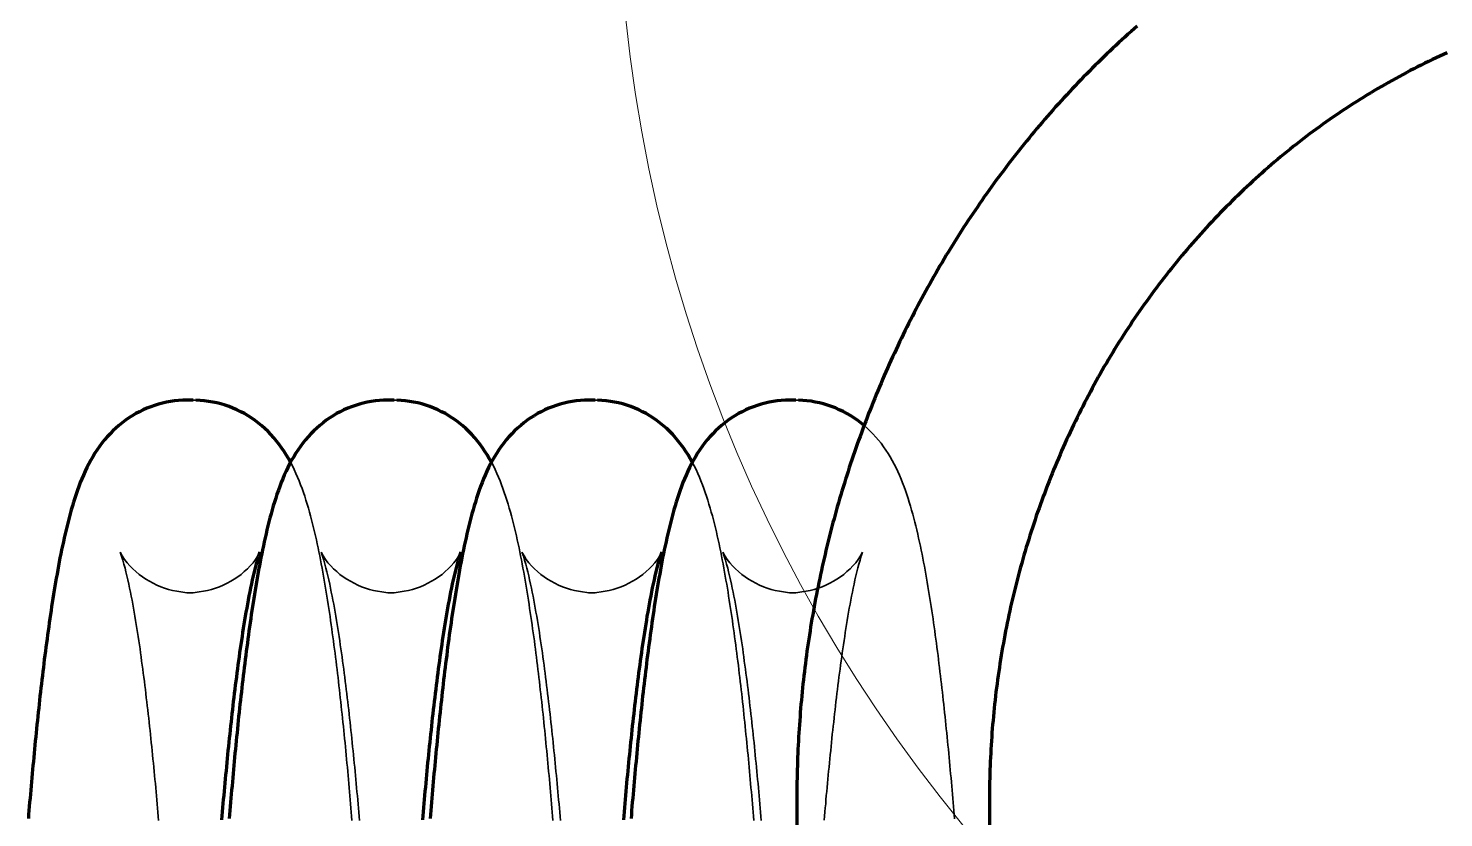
# Model space of a CAD drawing. Header units: millimetres. Extents: x 0 to 2382, y 0 to 420.
# Drawn here: x 263.34 to 280.6, y 325.18 to 334.8 of the extents above; entities that cross this region are included whole.
import ezdxf

# ---------------------------------------------------------------- set-up
doc = ezdxf.new("R2010")
doc.units = ezdxf.units.MM
doc.linetypes.add('IRAM-E-TRAZOS', pattern=[5, 4, -1])
for name, color, linetype, lineweight in [('01-VISIBLE', 7, 'CONTINUOUS', 70), ('02-OCULTA', 4, 'IRAM-E-TRAZOS', 35), ('08-FINA', 5, 'CONTINUOUS', 18)]:
    doc.layers.add(name, color=color, linetype=linetype, lineweight=lineweight)

msp = doc.modelspace()

# ---------------------------------------------------------------- linework, layer by layer
at = {"layer": '01-VISIBLE'}
for p, q in [((265.352, 330.268), (265.273, 330.268)), ((267.802, 330.268), (267.723, 330.268)), ((270.252, 330.268), (270.173, 330.268)), ((272.702, 330.268), (272.623, 330.268)), ((272.712, 325.41), (272.712, 323.938)), ((275.062, 325.41), (275.062, 323.938))]:
    msp.add_line(p, q, dxfattribs=at)
for points in [[(276.863, 334.831), (276.825, 334.798), (276.788, 334.765), (276.751, 334.731), (276.714, 334.698), (276.677, 334.664), (276.64, 334.63), (276.603, 334.596), (276.567, 334.562), (276.531, 334.527), (276.494, 334.493), (276.458, 334.458), (276.423, 334.423), (276.387, 334.388), (276.351, 334.353), (276.316, 334.317), (276.281, 334.282), (276.245, 334.246), (276.21, 334.211), (276.176, 334.175), (276.141, 334.138), (276.106, 334.102), (276.072, 334.066), (276.038, 334.029), (276.004, 333.993), (275.97, 333.956), (275.936, 333.919), (275.903, 333.882), (275.869, 333.845), (275.836, 333.807), (275.803, 333.77), (275.77, 333.732), (275.737, 333.694), (275.705, 333.656), (275.672, 333.618), (275.64, 333.58), (275.608, 333.542), (275.576, 333.503), (275.544, 333.464), (275.512, 333.426), (275.481, 333.387), (275.449, 333.348), (275.418, 333.309), (275.387, 333.269), (275.356, 333.23), (275.326, 333.19), (275.295, 333.151), (275.265, 333.111), (275.235, 333.071), (275.205, 333.031), (275.175, 332.991), (275.145, 332.951), (275.116, 332.91), (275.086, 332.87), (275.057, 332.829), (275.028, 332.788), (274.999, 332.747), (274.971, 332.706), (274.942, 332.665), (274.914, 332.624), (274.886, 332.583), (274.858, 332.541), (274.83, 332.5), (274.802, 332.458), (274.775, 332.416), (274.747, 332.374), (274.72, 332.332), (274.693, 332.29), (274.666, 332.248), (274.64, 332.205), (274.613, 332.163), (274.587, 332.12), (274.561, 332.078), (274.535, 332.035), (274.509, 331.992), (274.484, 331.949), (274.458, 331.906), (274.433, 331.863), (274.408, 331.819), (274.383, 331.776), (274.358, 331.732), (274.334, 331.689), (274.309, 331.645), (274.285, 331.601), (274.261, 331.557), (274.238, 331.513), (274.214, 331.469), (274.19, 331.425), (274.167, 331.381), (274.144, 331.336), (274.121, 331.292), (274.098, 331.247), (274.076, 331.203), (274.053, 331.158), (274.031, 331.113), (274.009, 331.068), (273.987, 331.023), (273.966, 330.978), (273.944, 330.933), (273.923, 330.888), (273.902, 330.842), (273.881, 330.797), (273.86, 330.751), (273.839, 330.706), (273.819, 330.66), (273.799, 330.614), (273.779, 330.568), (273.759, 330.522), (273.739, 330.476), (273.72, 330.43), (273.7, 330.384), (273.681, 330.338), (273.662, 330.292), (273.643, 330.245), (273.625, 330.199), (273.606, 330.152), (273.588, 330.106), (273.57, 330.059), (273.552, 330.012), (273.535, 329.965), (273.517, 329.919), (273.5, 329.872), (273.483, 329.825), (273.466, 329.778), (273.449, 329.73), (273.433, 329.683), (273.416, 329.636), (273.4, 329.589), (273.384, 329.541), (273.368, 329.494), (273.352, 329.446), (273.337, 329.399), (273.322, 329.351), (273.307, 329.303), (273.292, 329.255), (273.277, 329.208), (273.263, 329.16), (273.248, 329.112), (273.234, 329.064), (273.22, 329.016), (273.206, 328.968), (273.193, 328.919), (273.179, 328.871), (273.166, 328.823), (273.153, 328.775), (273.14, 328.726), (273.128, 328.678), (273.115, 328.629), (273.103, 328.581), (273.091, 328.532), (273.079, 328.484), (273.067, 328.435), (273.056, 328.386), (273.045, 328.338), (273.033, 328.289), (273.022, 328.24), (273.012, 328.191), (273.001, 328.142), (272.991, 328.093), (272.981, 328.044), (272.971, 327.995), (272.961, 327.946), (272.951, 327.897), (272.942, 327.848), (272.932, 327.799), (272.923, 327.75), (272.915, 327.7), (272.906, 327.651), (272.897, 327.602), (272.889, 327.552), (272.881, 327.503), (272.873, 327.454), (272.865, 327.404), (272.858, 327.355), (272.85, 327.305), (272.843, 327.256), (272.836, 327.206), (272.83, 327.157), (272.823, 327.107), (272.817, 327.057), (272.81, 327.008), (272.804, 326.958), (272.798, 326.908), (272.793, 326.859), (272.787, 326.809), (272.782, 326.759), (272.777, 326.709), (272.772, 326.659), (272.768, 326.61), (272.763, 326.56), (272.759, 326.51), (272.755, 326.46), (272.751, 326.41), (272.747, 326.36), (272.743, 326.31), (272.74, 326.26), (272.737, 326.211), (272.734, 326.161), (272.731, 326.111), (272.729, 326.061), (272.726, 326.011), (272.724, 325.961), (272.722, 325.911), (272.72, 325.861), (272.719, 325.811), (272.717, 325.761), (272.716, 325.711), (272.715, 325.661), (272.714, 325.611), (272.713, 325.561), (272.713, 325.511), (272.713, 325.46), (272.712, 325.41)], [(280.645, 334.506), (280.6, 334.485), (280.554, 334.464), (280.509, 334.443), (280.463, 334.422), (280.418, 334.4), (280.373, 334.378), (280.328, 334.356), (280.283, 334.334), (280.239, 334.311), (280.194, 334.288), (280.15, 334.265), (280.105, 334.241), (280.061, 334.217), (280.017, 334.193), (279.973, 334.169), (279.93, 334.145), (279.886, 334.12), (279.843, 334.095), (279.799, 334.07), (279.756, 334.044), (279.713, 334.019), (279.67, 333.993), (279.628, 333.966), (279.585, 333.94), (279.543, 333.913), (279.5, 333.886), (279.458, 333.859), (279.416, 333.832), (279.375, 333.804), (279.333, 333.776), (279.292, 333.748), (279.25, 333.72), (279.209, 333.691), (279.168, 333.662), (279.127, 333.633), (279.087, 333.604), (279.046, 333.574), (279.006, 333.545), (278.966, 333.515), (278.926, 333.484), (278.886, 333.454), (278.846, 333.423), (278.807, 333.392), (278.767, 333.361), (278.728, 333.33), (278.689, 333.299), (278.65, 333.267), (278.612, 333.235), (278.573, 333.203), (278.535, 333.17), (278.497, 333.138), (278.459, 333.105), (278.421, 333.072), (278.384, 333.039), (278.346, 333.006), (278.309, 332.972), (278.272, 332.938), (278.235, 332.904), (278.199, 332.87), (278.162, 332.836), (278.126, 332.801), (278.09, 332.766), (278.054, 332.731), (278.018, 332.696), (277.983, 332.661), (277.947, 332.625), (277.912, 332.589), (277.877, 332.554), (277.842, 332.517), (277.808, 332.481), (277.773, 332.445), (277.739, 332.408), (277.705, 332.371), (277.672, 332.334), (277.638, 332.297), (277.605, 332.26), (277.571, 332.222), (277.538, 332.184), (277.506, 332.146), (277.473, 332.108), (277.441, 332.07), (277.408, 332.032), (277.376, 331.993), (277.345, 331.954), (277.313, 331.915), (277.282, 331.876), (277.25, 331.837), (277.22, 331.798), (277.189, 331.758), (277.158, 331.718), (277.128, 331.679), (277.098, 331.639), (277.068, 331.598), (277.038, 331.558), (277.008, 331.518), (276.979, 331.477), (276.95, 331.436), (276.921, 331.395), (276.892, 331.354), (276.864, 331.313), (276.836, 331.271), (276.808, 331.23), (276.78, 331.188), (276.752, 331.146), (276.725, 331.104), (276.698, 331.062), (276.671, 331.02), (276.644, 330.978), (276.617, 330.935), (276.591, 330.893), (276.565, 330.85), (276.539, 330.807), (276.513, 330.764), (276.488, 330.721), (276.462, 330.678), (276.437, 330.634), (276.412, 330.591), (276.388, 330.547), (276.363, 330.503), (276.339, 330.459), (276.315, 330.415), (276.292, 330.371), (276.268, 330.327), (276.245, 330.282), (276.222, 330.238), (276.199, 330.193), (276.176, 330.149), (276.154, 330.104), (276.132, 330.059), (276.11, 330.014), (276.088, 329.969), (276.066, 329.923), (276.045, 329.878), (276.024, 329.833), (276.003, 329.787), (275.982, 329.741), (275.962, 329.696), (275.942, 329.65), (275.922, 329.604), (275.902, 329.558), (275.883, 329.512), (275.863, 329.465), (275.844, 329.419), (275.825, 329.373), (275.807, 329.326), (275.788, 329.279), (275.77, 329.233), (275.752, 329.186), (275.735, 329.139), (275.717, 329.092), (275.7, 329.045), (275.683, 328.998), (275.666, 328.951), (275.649, 328.903), (275.633, 328.856), (275.617, 328.808), (275.601, 328.761), (275.585, 328.713), (275.57, 328.666), (275.555, 328.618), (275.54, 328.57), (275.525, 328.522), (275.51, 328.474), (275.496, 328.426), (275.482, 328.378), (275.468, 328.33), (275.455, 328.282), (275.441, 328.233), (275.428, 328.185), (275.415, 328.137), (275.403, 328.088), (275.39, 328.04), (275.378, 327.991), (275.366, 327.942), (275.354, 327.894), (275.343, 327.845), (275.331, 327.796), (275.32, 327.747), (275.309, 327.698), (275.299, 327.649), (275.288, 327.6), (275.278, 327.551), (275.268, 327.502), (275.259, 327.453), (275.249, 327.404), (275.24, 327.354), (275.231, 327.305), (275.222, 327.256), (275.214, 327.206), (275.206, 327.157), (275.197, 327.107), (275.19, 327.058), (275.182, 327.008), (275.175, 326.959), (275.168, 326.909), (275.161, 326.859), (275.154, 326.81), (275.148, 326.76), (275.141, 326.71), (275.136, 326.661), (275.13, 326.611), (275.124, 326.561), (275.119, 326.511), (275.114, 326.461), (275.109, 326.411), (275.105, 326.361), (275.1, 326.312), (275.096, 326.262), (275.092, 326.212), (275.089, 326.162), (275.085, 326.112), (275.082, 326.062), (275.079, 326.012), (275.077, 325.962), (275.074, 325.911), (275.072, 325.861), (275.07, 325.811), (275.068, 325.761), (275.067, 325.711), (275.065, 325.661), (275.064, 325.611), (275.064, 325.561), (275.063, 325.511), (275.063, 325.461), (275.062, 325.41)], [(265.273, 330.268), (265.223, 330.267), (265.173, 330.264), (265.123, 330.259), (265.073, 330.252), (265.024, 330.243), (264.975, 330.233), (264.927, 330.22), (264.879, 330.205), (264.832, 330.188), (264.785, 330.17), (264.739, 330.15), (264.694, 330.128), (264.65, 330.104), (264.607, 330.079), (264.565, 330.052), (264.524, 330.023), (264.484, 329.993), (264.445, 329.961), (264.407, 329.928), (264.371, 329.894), (264.336, 329.858), (264.302, 329.821), (264.269, 329.783), (264.238, 329.744), (264.208, 329.704), (264.179, 329.663), (264.152, 329.621), (264.126, 329.578), (264.101, 329.535), (264.077, 329.491), (264.054, 329.446), (264.033, 329.401), (264.012, 329.355), (263.993, 329.309), (263.974, 329.263), (263.956, 329.216), (263.939, 329.169), (263.922, 329.121), (263.907, 329.074), (263.892, 329.026), (263.877, 328.978), (263.863, 328.93), (263.85, 328.882), (263.837, 328.833), (263.824, 328.785), (263.812, 328.736), (263.8, 328.688), (263.789, 328.639), (263.778, 328.59), (263.767, 328.541), (263.756, 328.492), (263.746, 328.443), (263.736, 328.394), (263.726, 328.345), (263.717, 328.296), (263.708, 328.246), (263.699, 328.197), (263.69, 328.148), (263.681, 328.099), (263.672, 328.049), (263.664, 328), (263.656, 327.95), (263.648, 327.901), (263.64, 327.851), (263.632, 327.802), (263.624, 327.752), (263.617, 327.703), (263.609, 327.653), (263.602, 327.604), (263.595, 327.554), (263.588, 327.505), (263.581, 327.455), (263.574, 327.405), (263.568, 327.356), (263.561, 327.306), (263.554, 327.257), (263.548, 327.207), (263.542, 327.157), (263.535, 327.107), (263.529, 327.058), (263.523, 327.008), (263.517, 326.958), (263.511, 326.909), (263.505, 326.859), (263.499, 326.809), (263.494, 326.759), (263.488, 326.71), (263.482, 326.66), (263.477, 326.61), (263.471, 326.56), (263.466, 326.51), (263.461, 326.461), (263.455, 326.411), (263.45, 326.361), (263.445, 326.311), (263.44, 326.261), (263.435, 326.211), (263.43, 326.162), (263.425, 326.112), (263.42, 326.062), (263.415, 326.012), (263.41, 325.962), (263.406, 325.912), (263.401, 325.862), (263.396, 325.813), (263.392, 325.763), (263.387, 325.713), (263.383, 325.663), (263.378, 325.613), (263.374, 325.563), (263.369, 325.513), (263.365, 325.463), (263.361, 325.413), (263.356, 325.364), (263.352, 325.314), (263.348, 325.264), (263.344, 325.214), (263.34, 325.164)], [(266.537, 329.511), (266.512, 329.556), (266.486, 329.6), (266.458, 329.644), (266.429, 329.687), (266.399, 329.729), (266.367, 329.769), (266.334, 329.809), (266.299, 329.848), (266.263, 329.885), (266.226, 329.921), (266.187, 329.955), (266.147, 329.988), (266.106, 330.019), (266.064, 330.049), (266.02, 330.077), (265.976, 330.104), (265.93, 330.128), (265.884, 330.151), (265.836, 330.172), (265.788, 330.19), (265.739, 330.207), (265.689, 330.222), (265.639, 330.235), (265.589, 330.246), (265.538, 330.254), (265.486, 330.261), (265.435, 330.265), (265.383, 330.268)], [(267.723, 330.268), (267.673, 330.267), (267.623, 330.264), (267.573, 330.259), (267.523, 330.252), (267.474, 330.243), (267.425, 330.233), (267.377, 330.22), (267.329, 330.205), (267.282, 330.188), (267.235, 330.17), (267.189, 330.15), (267.144, 330.128), (267.1, 330.104), (267.057, 330.079), (267.015, 330.052), (266.974, 330.023), (266.934, 329.993), (266.895, 329.961), (266.857, 329.928), (266.821, 329.894), (266.786, 329.858), (266.752, 329.821), (266.719, 329.783), (266.688, 329.744), (266.658, 329.704), (266.629, 329.663), (266.602, 329.621), (266.576, 329.578), (266.551, 329.535), (266.527, 329.491), (266.504, 329.446), (266.483, 329.401), (266.462, 329.355), (266.443, 329.309), (266.424, 329.263), (266.406, 329.216), (266.389, 329.169), (266.372, 329.121), (266.357, 329.074), (266.342, 329.026), (266.327, 328.978), (266.313, 328.93), (266.3, 328.882), (266.287, 328.833), (266.274, 328.785), (266.262, 328.736), (266.25, 328.688), (266.239, 328.639), (266.228, 328.59), (266.217, 328.541), (266.206, 328.492), (266.196, 328.443), (266.186, 328.394), (266.176, 328.345), (266.167, 328.296), (266.158, 328.246), (266.149, 328.197), (266.14, 328.148), (266.131, 328.099), (266.122, 328.049), (266.114, 328), (266.106, 327.95), (266.098, 327.901), (266.09, 327.851), (266.082, 327.802), (266.074, 327.752), (266.067, 327.703), (266.059, 327.653), (266.052, 327.604), (266.045, 327.554), (266.038, 327.505), (266.031, 327.455), (266.024, 327.405), (266.018, 327.356), (266.011, 327.306), (266.004, 327.257), (265.998, 327.207), (265.992, 327.157), (265.985, 327.107), (265.979, 327.058), (265.973, 327.008), (265.967, 326.958), (265.961, 326.909), (265.955, 326.859), (265.949, 326.809), (265.944, 326.759), (265.938, 326.71), (265.932, 326.66), (265.927, 326.61), (265.921, 326.56), (265.916, 326.51), (265.911, 326.461), (265.905, 326.411), (265.9, 326.361), (265.895, 326.311), (265.89, 326.261), (265.885, 326.211), (265.88, 326.162), (265.875, 326.112), (265.87, 326.062), (265.865, 326.012), (265.86, 325.962), (265.856, 325.912), (265.851, 325.862), (265.846, 325.813), (265.842, 325.763), (265.837, 325.713), (265.833, 325.663), (265.828, 325.613), (265.824, 325.563), (265.819, 325.513), (265.815, 325.463), (265.811, 325.413), (265.806, 325.364), (265.802, 325.314), (265.798, 325.264), (265.794, 325.214), (265.79, 325.164)], [(268.987, 329.511), (268.962, 329.556), (268.936, 329.6), (268.908, 329.644), (268.879, 329.687), (268.849, 329.729), (268.817, 329.769), (268.784, 329.809), (268.749, 329.848), (268.713, 329.885), (268.676, 329.921), (268.637, 329.955), (268.597, 329.988), (268.556, 330.019), (268.514, 330.049), (268.47, 330.077), (268.426, 330.104), (268.38, 330.128), (268.334, 330.151), (268.286, 330.172), (268.238, 330.19), (268.189, 330.207), (268.139, 330.222), (268.089, 330.235), (268.039, 330.246), (267.988, 330.254), (267.936, 330.261), (267.885, 330.265), (267.833, 330.268)], [(270.173, 330.268), (270.123, 330.267), (270.073, 330.264), (270.023, 330.259), (269.973, 330.252), (269.924, 330.243), (269.875, 330.233), (269.827, 330.22), (269.779, 330.205), (269.732, 330.188), (269.685, 330.17), (269.639, 330.15), (269.594, 330.128), (269.55, 330.104), (269.507, 330.079), (269.465, 330.052), (269.424, 330.023), (269.384, 329.993), (269.345, 329.961), (269.307, 329.928), (269.271, 329.894), (269.236, 329.858), (269.202, 329.821), (269.169, 329.783), (269.138, 329.744), (269.108, 329.704), (269.079, 329.663), (269.052, 329.621), (269.026, 329.578), (269.001, 329.535), (268.977, 329.491), (268.954, 329.446), (268.933, 329.401), (268.912, 329.355), (268.893, 329.309), (268.874, 329.263), (268.856, 329.216), (268.839, 329.169), (268.822, 329.121), (268.807, 329.074), (268.792, 329.026), (268.777, 328.978), (268.763, 328.93), (268.75, 328.882), (268.737, 328.833), (268.724, 328.785), (268.712, 328.736), (268.7, 328.688), (268.689, 328.639), (268.678, 328.59), (268.667, 328.541), (268.656, 328.492), (268.646, 328.443), (268.636, 328.394), (268.626, 328.345), (268.617, 328.296), (268.608, 328.246), (268.599, 328.197), (268.59, 328.148), (268.581, 328.099), (268.572, 328.049), (268.564, 328), (268.556, 327.95), (268.548, 327.901), (268.54, 327.851), (268.532, 327.802), (268.524, 327.752), (268.517, 327.703), (268.509, 327.653), (268.502, 327.604), (268.495, 327.554), (268.488, 327.505), (268.481, 327.455), (268.474, 327.405), (268.468, 327.356), (268.461, 327.306), (268.454, 327.257), (268.448, 327.207), (268.442, 327.157), (268.435, 327.107), (268.429, 327.058), (268.423, 327.008), (268.417, 326.958), (268.411, 326.909), (268.405, 326.859), (268.399, 326.809), (268.394, 326.759), (268.388, 326.71), (268.382, 326.66), (268.377, 326.61), (268.371, 326.56), (268.366, 326.51), (268.361, 326.461), (268.355, 326.411), (268.35, 326.361), (268.345, 326.311), (268.34, 326.261), (268.335, 326.211), (268.33, 326.162), (268.325, 326.112), (268.32, 326.062), (268.315, 326.012), (268.31, 325.962), (268.306, 325.912), (268.301, 325.862), (268.296, 325.813), (268.292, 325.763), (268.287, 325.713), (268.283, 325.663), (268.278, 325.613), (268.274, 325.563), (268.269, 325.513), (268.265, 325.463), (268.261, 325.413), (268.256, 325.364), (268.252, 325.314), (268.248, 325.264), (268.244, 325.214), (268.24, 325.164)], [(271.437, 329.511), (271.412, 329.556), (271.386, 329.6), (271.358, 329.644), (271.329, 329.687), (271.299, 329.729), (271.267, 329.769), (271.234, 329.809), (271.199, 329.848), (271.163, 329.885), (271.126, 329.921), (271.087, 329.955), (271.047, 329.988), (271.006, 330.019), (270.964, 330.049), (270.92, 330.077), (270.876, 330.104), (270.83, 330.128), (270.784, 330.151), (270.736, 330.172), (270.688, 330.19), (270.639, 330.207), (270.589, 330.222), (270.539, 330.235), (270.489, 330.246), (270.438, 330.254), (270.386, 330.261), (270.335, 330.265), (270.283, 330.268)], [(272.623, 330.268), (272.573, 330.267), (272.523, 330.264), (272.473, 330.259), (272.423, 330.252), (272.374, 330.243), (272.325, 330.233), (272.277, 330.22), (272.229, 330.205), (272.182, 330.188), (272.135, 330.17), (272.089, 330.15), (272.044, 330.128), (272, 330.104), (271.957, 330.079), (271.915, 330.052), (271.874, 330.023), (271.834, 329.993), (271.795, 329.961), (271.757, 329.928), (271.721, 329.894), (271.686, 329.858), (271.652, 329.821), (271.619, 329.783), (271.588, 329.744), (271.558, 329.704), (271.529, 329.663), (271.502, 329.621), (271.476, 329.578), (271.451, 329.535), (271.427, 329.491), (271.404, 329.446), (271.383, 329.401), (271.362, 329.355), (271.343, 329.309), (271.324, 329.263), (271.306, 329.216), (271.289, 329.169), (271.272, 329.121), (271.257, 329.074), (271.242, 329.026), (271.227, 328.978), (271.213, 328.93), (271.2, 328.882), (271.187, 328.833), (271.174, 328.785), (271.162, 328.736), (271.15, 328.688), (271.139, 328.639), (271.128, 328.59), (271.117, 328.541), (271.106, 328.492), (271.096, 328.443), (271.086, 328.394), (271.076, 328.345), (271.067, 328.296), (271.058, 328.246), (271.049, 328.197), (271.04, 328.148), (271.031, 328.099), (271.022, 328.049), (271.014, 328), (271.006, 327.95), (270.998, 327.901), (270.99, 327.851), (270.982, 327.802), (270.974, 327.752), (270.967, 327.703), (270.959, 327.653), (270.952, 327.604), (270.945, 327.554), (270.938, 327.505), (270.931, 327.455), (270.924, 327.405), (270.918, 327.356), (270.911, 327.306), (270.904, 327.257), (270.898, 327.207), (270.892, 327.157), (270.885, 327.107), (270.879, 327.058), (270.873, 327.008), (270.867, 326.958), (270.861, 326.909), (270.855, 326.859), (270.849, 326.809), (270.844, 326.759), (270.838, 326.71), (270.832, 326.66), (270.827, 326.61), (270.821, 326.56), (270.816, 326.51), (270.811, 326.461), (270.805, 326.411), (270.8, 326.361), (270.795, 326.311), (270.79, 326.261), (270.785, 326.211), (270.78, 326.162), (270.775, 326.112), (270.77, 326.062), (270.765, 326.012), (270.76, 325.962), (270.756, 325.912), (270.751, 325.862), (270.746, 325.813), (270.742, 325.763), (270.737, 325.713), (270.733, 325.663), (270.728, 325.613), (270.724, 325.563), (270.719, 325.513), (270.715, 325.463), (270.711, 325.413), (270.706, 325.364), (270.702, 325.314), (270.698, 325.264), (270.694, 325.214), (270.69, 325.164)], [(273.532, 329.959), (273.493, 329.992), (273.452, 330.023), (273.409, 330.052), (273.366, 330.08), (273.322, 330.106), (273.276, 330.13), (273.23, 330.152), (273.183, 330.173), (273.135, 330.191), (273.087, 330.208), (273.037, 330.223), (272.988, 330.235), (272.937, 330.246), (272.887, 330.255), (272.836, 330.261), (272.784, 330.266), (272.733, 330.268)], [(266.165, 328.413), (266.148, 328.366), (266.133, 328.318), (266.119, 328.27), (266.106, 328.222), (266.094, 328.173), (266.082, 328.125), (266.071, 328.076), (266.06, 328.027), (266.05, 327.978), (266.04, 327.929), (266.03, 327.88), (266.021, 327.831), (266.011, 327.781), (266.003, 327.732), (265.994, 327.683), (265.985, 327.634), (265.977, 327.584), (265.969, 327.535), (265.961, 327.486), (265.953, 327.436), (265.946, 327.387), (265.938, 327.337), (265.931, 327.288), (265.924, 327.238), (265.917, 327.189), (265.91, 327.139), (265.903, 327.089), (265.896, 327.04), (265.89, 326.99), (265.883, 326.941), (265.877, 326.891), (265.87, 326.841), (265.864, 326.792), (265.858, 326.742), (265.852, 326.692), (265.846, 326.643), (265.84, 326.593), (265.834, 326.543), (265.829, 326.494), (265.823, 326.444), (265.817, 326.394), (265.812, 326.345), (265.806, 326.295), (265.801, 326.245), (265.796, 326.195), (265.79, 326.146), (265.785, 326.096), (265.78, 326.046), (265.775, 325.996), (265.77, 325.946), (265.765, 325.897), (265.76, 325.847), (265.755, 325.797), (265.751, 325.747), (265.746, 325.697), (265.741, 325.648), (265.736, 325.598), (265.732, 325.548), (265.727, 325.498), (265.723, 325.448), (265.718, 325.398), (265.714, 325.349), (265.709, 325.299), (265.705, 325.249), (265.701, 325.199), (265.697, 325.149)], [(268.615, 328.413), (268.598, 328.366), (268.583, 328.318), (268.569, 328.27), (268.556, 328.222), (268.544, 328.173), (268.532, 328.125), (268.521, 328.076), (268.51, 328.027), (268.5, 327.978), (268.49, 327.929), (268.48, 327.88), (268.471, 327.831), (268.461, 327.781), (268.453, 327.732), (268.444, 327.683), (268.435, 327.634), (268.427, 327.584), (268.419, 327.535), (268.411, 327.486), (268.403, 327.436), (268.396, 327.387), (268.388, 327.337), (268.381, 327.288), (268.374, 327.238), (268.367, 327.189), (268.36, 327.139), (268.353, 327.089), (268.346, 327.04), (268.34, 326.99), (268.333, 326.941), (268.327, 326.891), (268.32, 326.841), (268.314, 326.792), (268.308, 326.742), (268.302, 326.692), (268.296, 326.643), (268.29, 326.593), (268.284, 326.543), (268.279, 326.494), (268.273, 326.444), (268.267, 326.394), (268.262, 326.345), (268.256, 326.295), (268.251, 326.245), (268.246, 326.195), (268.24, 326.146), (268.235, 326.096), (268.23, 326.046), (268.225, 325.996), (268.22, 325.946), (268.215, 325.897), (268.21, 325.847), (268.205, 325.797), (268.201, 325.747), (268.196, 325.697), (268.191, 325.648), (268.186, 325.598), (268.182, 325.548), (268.177, 325.498), (268.173, 325.448), (268.168, 325.398), (268.164, 325.349), (268.159, 325.299), (268.155, 325.249), (268.151, 325.199), (268.147, 325.149)], [(271.065, 328.413), (271.048, 328.366), (271.033, 328.318), (271.019, 328.27), (271.006, 328.222), (270.994, 328.173), (270.982, 328.125), (270.971, 328.076), (270.96, 328.027), (270.95, 327.978), (270.94, 327.929), (270.93, 327.88), (270.921, 327.831), (270.911, 327.781), (270.903, 327.732), (270.894, 327.683), (270.885, 327.634), (270.877, 327.584), (270.869, 327.535), (270.861, 327.486), (270.853, 327.436), (270.846, 327.387), (270.838, 327.337), (270.831, 327.288), (270.824, 327.238), (270.817, 327.189), (270.81, 327.139), (270.803, 327.089), (270.796, 327.04), (270.79, 326.99), (270.783, 326.941), (270.777, 326.891), (270.77, 326.841), (270.764, 326.792), (270.758, 326.742), (270.752, 326.692), (270.746, 326.643), (270.74, 326.593), (270.734, 326.543), (270.729, 326.494), (270.723, 326.444), (270.717, 326.394), (270.712, 326.345), (270.706, 326.295), (270.701, 326.245), (270.696, 326.195), (270.69, 326.146), (270.685, 326.096), (270.68, 326.046), (270.675, 325.996), (270.67, 325.946), (270.665, 325.897), (270.66, 325.847), (270.655, 325.797), (270.651, 325.747), (270.646, 325.697), (270.641, 325.648), (270.636, 325.598), (270.632, 325.548), (270.627, 325.498), (270.623, 325.448), (270.618, 325.398), (270.614, 325.349), (270.609, 325.299), (270.605, 325.249), (270.601, 325.199), (270.597, 325.149)]]:
    msp.add_lwpolyline(points, dxfattribs=at)
at = {"layer": '02-OCULTA'}
for p, q in [((265.352, 327.918), (265.273, 327.918)), ((267.802, 327.918), (267.723, 327.918)), ((270.252, 327.918), (270.173, 327.918)), ((272.702, 327.918), (272.623, 327.918))]:
    msp.add_line(p, q, dxfattribs=at)
for points in [[(265.383, 330.268), (265.378, 330.268), (265.373, 330.268), (265.368, 330.268), (265.362, 330.268), (265.357, 330.268), (265.352, 330.268)], [(267.833, 330.268), (267.828, 330.268), (267.823, 330.268), (267.818, 330.268), (267.812, 330.268), (267.807, 330.268), (267.802, 330.268)], [(270.283, 330.268), (270.278, 330.268), (270.273, 330.268), (270.268, 330.268), (270.262, 330.268), (270.257, 330.268), (270.252, 330.268)], [(272.733, 330.268), (272.728, 330.268), (272.723, 330.268), (272.718, 330.268), (272.712, 330.268), (272.707, 330.268), (272.702, 330.268)], [(274.636, 325.162), (274.631, 325.212), (274.627, 325.262), (274.623, 325.312), (274.619, 325.361), (274.615, 325.411), (274.61, 325.461), (274.606, 325.511), (274.602, 325.561), (274.597, 325.611), (274.593, 325.661), (274.588, 325.711), (274.584, 325.761), (274.579, 325.81), (274.574, 325.86), (274.57, 325.91), (274.565, 325.96), (274.56, 326.01), (274.555, 326.06), (274.55, 326.11), (274.545, 326.159), (274.54, 326.209), (274.535, 326.259), (274.53, 326.309), (274.525, 326.359), (274.52, 326.408), (274.515, 326.458), (274.509, 326.508), (274.504, 326.558), (274.498, 326.608), (274.493, 326.657), (274.487, 326.707), (274.482, 326.757), (274.476, 326.807), (274.47, 326.856), (274.464, 326.906), (274.458, 326.956), (274.452, 327.006), (274.446, 327.055), (274.44, 327.105), (274.434, 327.155), (274.427, 327.204), (274.421, 327.254), (274.414, 327.304), (274.408, 327.353), (274.401, 327.403), (274.394, 327.453), (274.387, 327.502), (274.38, 327.552), (274.373, 327.601), (274.366, 327.651), (274.359, 327.7), (274.351, 327.75), (274.343, 327.799), (274.336, 327.849), (274.328, 327.898), (274.32, 327.948), (274.311, 327.997), (274.303, 328.047), (274.295, 328.096), (274.286, 328.145), (274.277, 328.195), (274.268, 328.244), (274.259, 328.293), (274.249, 328.342), (274.239, 328.391), (274.229, 328.44), (274.219, 328.489), (274.209, 328.538), (274.198, 328.587), (274.187, 328.636), (274.175, 328.685), (274.164, 328.734), (274.151, 328.782), (274.139, 328.831), (274.126, 328.879), (274.112, 328.927), (274.099, 328.975), (274.084, 329.023), (274.069, 329.071), (274.054, 329.119), (274.037, 329.166), (274.02, 329.213), (274.002, 329.26), (273.984, 329.306), (273.964, 329.352), (273.943, 329.398), (273.922, 329.443), (273.899, 329.488), (273.876, 329.532), (273.851, 329.576), (273.825, 329.618), (273.797, 329.66), (273.769, 329.701), (273.739, 329.742), (273.708, 329.781), (273.675, 329.819), (273.641, 329.856), (273.606, 329.892), (273.57, 329.926), (273.532, 329.959)], [(267.287, 325.143), (267.283, 325.193), (267.279, 325.243), (267.275, 325.293), (267.27, 325.343), (267.266, 325.393), (267.262, 325.442), (267.258, 325.492), (267.253, 325.542), (267.249, 325.592), (267.244, 325.642), (267.24, 325.691), (267.235, 325.741), (267.231, 325.791), (267.226, 325.841), (267.221, 325.891), (267.217, 325.94), (267.212, 325.99), (267.207, 326.04), (267.202, 326.09), (267.197, 326.14), (267.192, 326.189), (267.187, 326.239), (267.182, 326.289), (267.177, 326.339), (267.172, 326.388), (267.167, 326.438), (267.161, 326.488), (267.156, 326.538), (267.151, 326.587), (267.145, 326.637), (267.14, 326.687), (267.134, 326.736), (267.128, 326.786), (267.123, 326.836), (267.117, 326.885), (267.111, 326.935), (267.105, 326.985), (267.099, 327.034), (267.093, 327.084), (267.086, 327.134), (267.08, 327.183), (267.074, 327.233), (267.067, 327.282), (267.061, 327.332), (267.054, 327.382), (267.047, 327.431), (267.04, 327.481), (267.033, 327.53), (267.026, 327.58), (267.019, 327.629), (267.012, 327.679), (267.004, 327.728), (266.997, 327.778), (266.989, 327.827), (266.981, 327.876), (266.973, 327.926), (266.965, 327.975), (266.957, 328.024), (266.948, 328.074), (266.94, 328.123), (266.931, 328.172), (266.922, 328.221), (266.913, 328.271), (266.903, 328.32), (266.894, 328.369), (266.884, 328.418), (266.874, 328.467), (266.864, 328.516), (266.853, 328.565), (266.842, 328.613), (266.831, 328.662), (266.819, 328.711), (266.807, 328.759), (266.795, 328.808), (266.782, 328.856), (266.769, 328.904), (266.755, 328.952), (266.741, 329), (266.726, 329.048), (266.711, 329.096), (266.695, 329.143), (266.678, 329.19), (266.661, 329.237), (266.643, 329.284), (266.624, 329.33), (266.604, 329.376), (266.583, 329.421), (266.561, 329.466), (266.537, 329.511)], [(269.737, 325.143), (269.733, 325.193), (269.729, 325.243), (269.725, 325.293), (269.72, 325.343), (269.716, 325.393), (269.712, 325.442), (269.708, 325.492), (269.703, 325.542), (269.699, 325.592), (269.694, 325.642), (269.69, 325.691), (269.685, 325.741), (269.681, 325.791), (269.676, 325.841), (269.671, 325.891), (269.667, 325.94), (269.662, 325.99), (269.657, 326.04), (269.652, 326.09), (269.647, 326.14), (269.642, 326.189), (269.637, 326.239), (269.632, 326.289), (269.627, 326.339), (269.622, 326.388), (269.617, 326.438), (269.611, 326.488), (269.606, 326.538), (269.601, 326.587), (269.595, 326.637), (269.59, 326.687), (269.584, 326.736), (269.578, 326.786), (269.573, 326.836), (269.567, 326.885), (269.561, 326.935), (269.555, 326.985), (269.549, 327.034), (269.543, 327.084), (269.536, 327.134), (269.53, 327.183), (269.524, 327.233), (269.517, 327.282), (269.511, 327.332), (269.504, 327.382), (269.497, 327.431), (269.49, 327.481), (269.483, 327.53), (269.476, 327.58), (269.469, 327.629), (269.462, 327.679), (269.454, 327.728), (269.447, 327.778), (269.439, 327.827), (269.431, 327.876), (269.423, 327.926), (269.415, 327.975), (269.407, 328.024), (269.398, 328.074), (269.39, 328.123), (269.381, 328.172), (269.372, 328.221), (269.363, 328.271), (269.353, 328.32), (269.344, 328.369), (269.334, 328.418), (269.324, 328.467), (269.314, 328.516), (269.303, 328.565), (269.292, 328.613), (269.281, 328.662), (269.269, 328.711), (269.257, 328.759), (269.245, 328.808), (269.232, 328.856), (269.219, 328.904), (269.205, 328.952), (269.191, 329), (269.176, 329.048), (269.161, 329.096), (269.145, 329.143), (269.128, 329.19), (269.111, 329.237), (269.093, 329.284), (269.074, 329.33), (269.054, 329.376), (269.033, 329.421), (269.011, 329.466), (268.987, 329.511)], [(272.187, 325.143), (272.183, 325.193), (272.179, 325.243), (272.175, 325.293), (272.17, 325.343), (272.166, 325.393), (272.162, 325.442), (272.158, 325.492), (272.153, 325.542), (272.149, 325.592), (272.144, 325.642), (272.14, 325.691), (272.135, 325.741), (272.131, 325.791), (272.126, 325.841), (272.121, 325.891), (272.117, 325.94), (272.112, 325.99), (272.107, 326.04), (272.102, 326.09), (272.097, 326.14), (272.092, 326.189), (272.087, 326.239), (272.082, 326.289), (272.077, 326.339), (272.072, 326.388), (272.067, 326.438), (272.061, 326.488), (272.056, 326.538), (272.051, 326.587), (272.045, 326.637), (272.04, 326.687), (272.034, 326.736), (272.028, 326.786), (272.023, 326.836), (272.017, 326.885), (272.011, 326.935), (272.005, 326.985), (271.999, 327.034), (271.993, 327.084), (271.986, 327.134), (271.98, 327.183), (271.974, 327.233), (271.967, 327.282), (271.961, 327.332), (271.954, 327.382), (271.947, 327.431), (271.94, 327.481), (271.933, 327.53), (271.926, 327.58), (271.919, 327.629), (271.912, 327.679), (271.904, 327.728), (271.897, 327.778), (271.889, 327.827), (271.881, 327.876), (271.873, 327.926), (271.865, 327.975), (271.857, 328.024), (271.848, 328.074), (271.84, 328.123), (271.831, 328.172), (271.822, 328.221), (271.813, 328.271), (271.803, 328.32), (271.794, 328.369), (271.784, 328.418), (271.774, 328.467), (271.764, 328.516), (271.753, 328.565), (271.742, 328.613), (271.731, 328.662), (271.719, 328.711), (271.707, 328.759), (271.695, 328.808), (271.682, 328.856), (271.669, 328.904), (271.655, 328.952), (271.641, 329), (271.626, 329.048), (271.611, 329.096), (271.595, 329.143), (271.578, 329.19), (271.561, 329.237), (271.543, 329.284), (271.524, 329.33), (271.504, 329.376), (271.483, 329.421), (271.461, 329.466), (271.437, 329.511)], [(264.929, 325.142), (264.925, 325.192), (264.92, 325.242), (264.916, 325.292), (264.912, 325.342), (264.907, 325.392), (264.903, 325.442), (264.898, 325.492), (264.894, 325.542), (264.889, 325.592), (264.884, 325.642), (264.88, 325.692), (264.875, 325.741), (264.87, 325.791), (264.865, 325.841), (264.86, 325.891), (264.855, 325.941), (264.85, 325.991), (264.845, 326.041), (264.84, 326.091), (264.835, 326.141), (264.83, 326.191), (264.824, 326.24), (264.819, 326.29), (264.814, 326.34), (264.808, 326.39), (264.803, 326.44), (264.797, 326.49), (264.791, 326.539), (264.785, 326.589), (264.779, 326.639), (264.773, 326.689), (264.767, 326.739), (264.761, 326.788), (264.755, 326.838), (264.749, 326.888), (264.742, 326.938), (264.736, 326.987), (264.729, 327.037), (264.722, 327.087), (264.716, 327.136), (264.709, 327.186), (264.702, 327.236), (264.694, 327.285), (264.687, 327.335), (264.68, 327.384), (264.672, 327.434), (264.664, 327.484), (264.656, 327.533), (264.648, 327.583), (264.64, 327.632), (264.631, 327.681), (264.623, 327.731), (264.614, 327.78), (264.605, 327.829), (264.595, 327.879), (264.585, 327.928), (264.575, 327.977), (264.565, 328.026), (264.554, 328.075), (264.543, 328.124), (264.531, 328.173), (264.519, 328.221), (264.506, 328.27), (264.492, 328.318), (264.477, 328.366), (264.46, 328.413)], [(264.46, 328.413), (264.485, 328.368), (264.513, 328.326), (264.544, 328.286), (264.578, 328.248), (264.613, 328.211), (264.651, 328.177), (264.69, 328.144), (264.731, 328.114), (264.773, 328.086), (264.817, 328.059), (264.862, 328.035), (264.907, 328.013), (264.954, 327.993), (265.002, 327.976), (265.051, 327.961), (265.1, 327.948), (265.15, 327.937), (265.2, 327.929), (265.25, 327.923), (265.301, 327.92), (265.352, 327.918)], [(265.273, 327.918), (265.324, 327.92), (265.375, 327.923), (265.425, 327.929), (265.475, 327.937), (265.525, 327.948), (265.574, 327.961), (265.623, 327.976), (265.671, 327.993), (265.718, 328.013), (265.763, 328.035), (265.808, 328.059), (265.852, 328.086), (265.894, 328.114), (265.935, 328.144), (265.974, 328.177), (266.012, 328.211), (266.047, 328.248), (266.081, 328.286), (266.112, 328.326), (266.14, 328.368), (266.165, 328.413)], [(267.379, 325.142), (267.375, 325.192), (267.37, 325.242), (267.366, 325.292), (267.362, 325.342), (267.357, 325.392), (267.353, 325.442), (267.348, 325.492), (267.344, 325.542), (267.339, 325.592), (267.334, 325.642), (267.33, 325.692), (267.325, 325.741), (267.32, 325.791), (267.315, 325.841), (267.31, 325.891), (267.305, 325.941), (267.3, 325.991), (267.295, 326.041), (267.29, 326.091), (267.285, 326.141), (267.28, 326.191), (267.274, 326.24), (267.269, 326.29), (267.264, 326.34), (267.258, 326.39), (267.253, 326.44), (267.247, 326.49), (267.241, 326.539), (267.235, 326.589), (267.229, 326.639), (267.223, 326.689), (267.217, 326.739), (267.211, 326.788), (267.205, 326.838), (267.199, 326.888), (267.192, 326.938), (267.186, 326.987), (267.179, 327.037), (267.172, 327.087), (267.166, 327.136), (267.159, 327.186), (267.152, 327.236), (267.144, 327.285), (267.137, 327.335), (267.13, 327.384), (267.122, 327.434), (267.114, 327.484), (267.106, 327.533), (267.098, 327.583), (267.09, 327.632), (267.081, 327.681), (267.073, 327.731), (267.064, 327.78), (267.055, 327.829), (267.045, 327.879), (267.035, 327.928), (267.025, 327.977), (267.015, 328.026), (267.004, 328.075), (266.993, 328.124), (266.981, 328.173), (266.969, 328.221), (266.956, 328.27), (266.942, 328.318), (266.927, 328.366), (266.91, 328.413)], [(266.91, 328.413), (266.935, 328.368), (266.963, 328.326), (266.994, 328.286), (267.028, 328.248), (267.063, 328.211), (267.101, 328.177), (267.14, 328.144), (267.181, 328.114), (267.223, 328.086), (267.267, 328.059), (267.312, 328.035), (267.357, 328.013), (267.404, 327.993), (267.452, 327.976), (267.501, 327.961), (267.55, 327.948), (267.6, 327.937), (267.65, 327.929), (267.7, 327.923), (267.751, 327.92), (267.802, 327.918)], [(267.723, 327.918), (267.774, 327.92), (267.825, 327.923), (267.875, 327.929), (267.925, 327.937), (267.975, 327.948), (268.024, 327.961), (268.073, 327.976), (268.121, 327.993), (268.168, 328.013), (268.213, 328.035), (268.258, 328.059), (268.302, 328.086), (268.344, 328.114), (268.385, 328.144), (268.424, 328.177), (268.462, 328.211), (268.497, 328.248), (268.531, 328.286), (268.562, 328.326), (268.59, 328.368), (268.615, 328.413)], [(269.829, 325.142), (269.825, 325.192), (269.82, 325.242), (269.816, 325.292), (269.812, 325.342), (269.807, 325.392), (269.803, 325.442), (269.798, 325.492), (269.794, 325.542), (269.789, 325.592), (269.784, 325.642), (269.78, 325.692), (269.775, 325.741), (269.77, 325.791), (269.765, 325.841), (269.76, 325.891), (269.755, 325.941), (269.75, 325.991), (269.745, 326.041), (269.74, 326.091), (269.735, 326.141), (269.73, 326.191), (269.724, 326.24), (269.719, 326.29), (269.714, 326.34), (269.708, 326.39), (269.703, 326.44), (269.697, 326.49), (269.691, 326.539), (269.685, 326.589), (269.679, 326.639), (269.673, 326.689), (269.667, 326.739), (269.661, 326.788), (269.655, 326.838), (269.649, 326.888), (269.642, 326.938), (269.636, 326.987), (269.629, 327.037), (269.622, 327.087), (269.616, 327.136), (269.609, 327.186), (269.602, 327.236), (269.594, 327.285), (269.587, 327.335), (269.58, 327.384), (269.572, 327.434), (269.564, 327.484), (269.556, 327.533), (269.548, 327.583), (269.54, 327.632), (269.531, 327.681), (269.523, 327.731), (269.514, 327.78), (269.505, 327.829), (269.495, 327.879), (269.485, 327.928), (269.475, 327.977), (269.465, 328.026), (269.454, 328.075), (269.443, 328.124), (269.431, 328.173), (269.419, 328.221), (269.406, 328.27), (269.392, 328.318), (269.377, 328.366), (269.36, 328.413)], [(269.36, 328.413), (269.385, 328.368), (269.413, 328.326), (269.444, 328.286), (269.478, 328.248), (269.513, 328.211), (269.551, 328.177), (269.59, 328.144), (269.631, 328.114), (269.673, 328.086), (269.717, 328.059), (269.762, 328.035), (269.807, 328.013), (269.854, 327.993), (269.902, 327.976), (269.951, 327.961), (270, 327.948), (270.05, 327.937), (270.1, 327.929), (270.15, 327.923), (270.201, 327.92), (270.252, 327.918)], [(270.173, 327.918), (270.224, 327.92), (270.275, 327.923), (270.325, 327.929), (270.375, 327.937), (270.425, 327.948), (270.474, 327.961), (270.523, 327.976), (270.571, 327.993), (270.618, 328.013), (270.663, 328.035), (270.708, 328.059), (270.752, 328.086), (270.794, 328.114), (270.835, 328.144), (270.874, 328.177), (270.912, 328.211), (270.947, 328.248), (270.981, 328.286), (271.012, 328.326), (271.04, 328.368), (271.065, 328.413)], [(272.279, 325.142), (272.275, 325.192), (272.27, 325.242), (272.266, 325.292), (272.262, 325.342), (272.257, 325.392), (272.253, 325.442), (272.248, 325.492), (272.244, 325.542), (272.239, 325.592), (272.234, 325.642), (272.23, 325.692), (272.225, 325.741), (272.22, 325.791), (272.215, 325.841), (272.21, 325.891), (272.205, 325.941), (272.2, 325.991), (272.195, 326.041), (272.19, 326.091), (272.185, 326.141), (272.18, 326.191), (272.174, 326.24), (272.169, 326.29), (272.164, 326.34), (272.158, 326.39), (272.153, 326.44), (272.147, 326.49), (272.141, 326.539), (272.135, 326.589), (272.129, 326.639), (272.123, 326.689), (272.117, 326.739), (272.111, 326.788), (272.105, 326.838), (272.099, 326.888), (272.092, 326.938), (272.086, 326.987), (272.079, 327.037), (272.072, 327.087), (272.066, 327.136), (272.059, 327.186), (272.052, 327.236), (272.044, 327.285), (272.037, 327.335), (272.03, 327.384), (272.022, 327.434), (272.014, 327.484), (272.006, 327.533), (271.998, 327.583), (271.99, 327.632), (271.981, 327.681), (271.973, 327.731), (271.964, 327.78), (271.955, 327.829), (271.945, 327.879), (271.935, 327.928), (271.925, 327.977), (271.915, 328.026), (271.904, 328.075), (271.893, 328.124), (271.881, 328.173), (271.869, 328.221), (271.856, 328.27), (271.842, 328.318), (271.827, 328.366), (271.81, 328.413)], [(271.81, 328.413), (271.835, 328.368), (271.863, 328.326), (271.894, 328.286), (271.928, 328.248), (271.963, 328.211), (272.001, 328.177), (272.04, 328.144), (272.081, 328.114), (272.123, 328.086), (272.167, 328.059), (272.212, 328.035), (272.257, 328.013), (272.304, 327.993), (272.352, 327.976), (272.401, 327.961), (272.45, 327.948), (272.5, 327.937), (272.55, 327.929), (272.6, 327.923), (272.651, 327.92), (272.702, 327.918)], [(272.623, 327.918), (272.674, 327.92), (272.725, 327.923), (272.775, 327.929), (272.825, 327.937), (272.875, 327.948), (272.924, 327.961), (272.973, 327.976), (273.021, 327.993), (273.068, 328.013), (273.113, 328.035), (273.158, 328.059), (273.202, 328.086), (273.244, 328.114), (273.285, 328.144), (273.324, 328.177), (273.362, 328.211), (273.397, 328.248), (273.431, 328.286), (273.462, 328.326), (273.49, 328.368), (273.515, 328.413)], [(273.515, 328.413), (273.498, 328.366), (273.483, 328.318), (273.469, 328.27), (273.456, 328.222), (273.444, 328.173), (273.432, 328.124), (273.421, 328.075), (273.41, 328.026), (273.4, 327.977), (273.39, 327.928), (273.38, 327.879), (273.37, 327.83), (273.361, 327.781), (273.352, 327.732), (273.344, 327.682), (273.335, 327.633), (273.327, 327.583), (273.319, 327.534), (273.311, 327.485), (273.303, 327.435), (273.296, 327.386), (273.288, 327.336), (273.281, 327.286), (273.274, 327.237), (273.266, 327.187), (273.26, 327.138), (273.253, 327.088), (273.246, 327.038), (273.239, 326.989), (273.233, 326.939), (273.226, 326.889), (273.22, 326.84), (273.214, 326.79), (273.208, 326.74), (273.202, 326.691), (273.196, 326.641), (273.19, 326.591), (273.184, 326.541), (273.178, 326.492), (273.173, 326.442), (273.167, 326.392), (273.162, 326.342), (273.156, 326.292), (273.151, 326.243), (273.145, 326.193), (273.14, 326.143), (273.135, 326.093), (273.13, 326.043), (273.125, 325.994), (273.12, 325.944), (273.115, 325.894), (273.11, 325.844), (273.105, 325.794), (273.1, 325.744), (273.096, 325.694), (273.091, 325.645), (273.086, 325.595), (273.082, 325.545), (273.077, 325.495), (273.072, 325.445), (273.068, 325.395), (273.064, 325.345), (273.059, 325.295), (273.055, 325.246), (273.051, 325.196), (273.046, 325.146)]]:
    msp.add_lwpolyline(points, dxfattribs=at)
at = {"layer": '08-FINA'}
msp.add_circle((288.95, 336.8), 18.417, dxfattribs=at)

doc.saveas('drawing.dxf')
